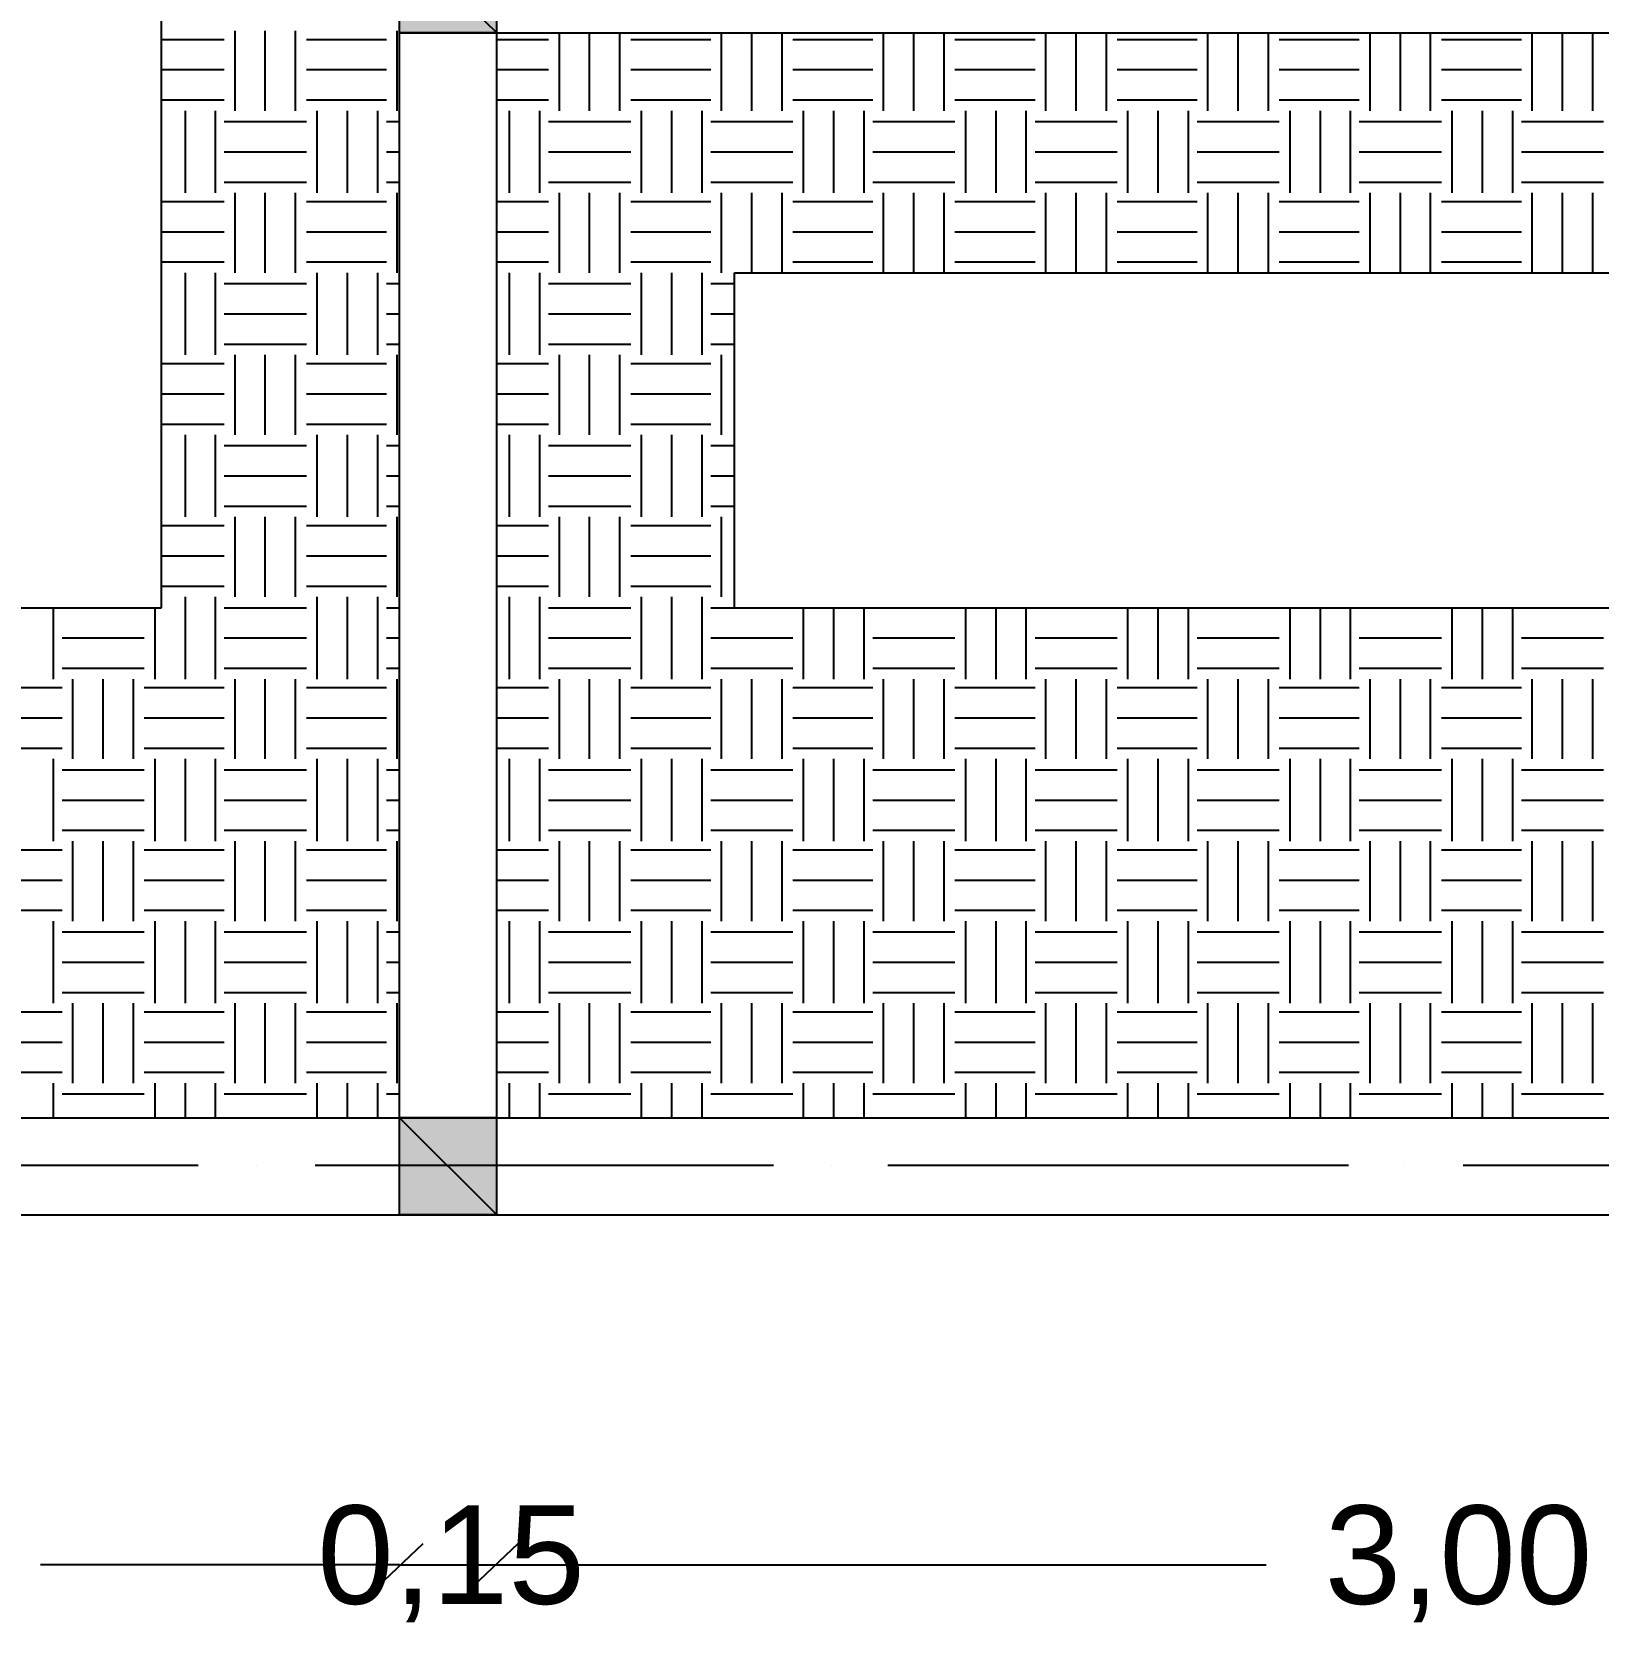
# Model space of a CAD drawing. Header units: millimetres. Extents: x 3504 to 3889, y 1729 to 1927.
# Drawn here: x 3564.83 to 3595.5, y 1728.92 to 1760.08 of the extents above; entities that cross this region are included whole.
import ezdxf

# ---------------------------------------------------------------- set-up
doc = ezdxf.new("R2010")
doc.units = ezdxf.units.MM
doc.styles.add('Arial$001H0', font='arial.ttf')

msp = doc.modelspace()

# ---------------------------------------------------------------- hatches: boundary and pattern name
at = {"true_color": 0x000000}
h = msp.add_hatch(color=18, dxfattribs=at)
h.paths.add_polyline_path([(3573.933, 1761.919), (3572.028, 1761.919), (3573.933, 1760.056)])
h.paths.add_polyline_path([(3572.028, 1761.919), (3573.933, 1760.056), (3572.028, 1760.056)])
h = msp.add_hatch(color=18, dxfattribs=at)
h.paths.add_polyline_path([(3573.933, 1738.805), (3572.028, 1738.805), (3573.933, 1736.9)])
h.paths.add_polyline_path([(3572.028, 1738.805), (3573.933, 1736.9), (3572.028, 1736.9)])

# ---------------------------------------------------------------- linework, layer by layer
at = {"color": 18, "linetype": 'Continuous', "lineweight": -2, "true_color": 0x000000}
for p, q in [((3567.371, 1748.795), (3567.371, 1781.604)), ((3572.028, 1736.9), (3572.028, 1761.919)), ((3573.933, 1736.9), (3573.933, 1761.919)), ((3568.81, 1758.532), (3568.81, 1760.098)), ((3569.403, 1758.532), (3569.403, 1760.098)), ((3569.996, 1758.532), (3569.996, 1760.098)), ((3571.985, 1758.532), (3571.985, 1760.098)), ((3572.028, 1760.056), (3705.166, 1760.056)), ((3575.16, 1758.532), (3575.16, 1760.056)), ((3575.753, 1758.532), (3575.753, 1760.056)), ((3576.346, 1758.532), (3576.346, 1760.056)), ((3578.335, 1758.532), (3578.335, 1760.056)), ((3578.928, 1758.532), (3578.928, 1760.056)), ((3579.521, 1758.532), (3579.521, 1760.056)), ((3581.51, 1758.532), (3581.51, 1760.056)), ((3582.103, 1758.532), (3582.103, 1760.056)), ((3582.696, 1758.532), (3582.696, 1760.056)), ((3584.685, 1758.532), (3584.685, 1760.056)), ((3585.278, 1758.532), (3585.278, 1760.056)), ((3585.871, 1758.532), (3585.871, 1760.056)), ((3587.86, 1758.532), (3587.86, 1760.056)), ((3588.453, 1758.532), (3588.453, 1760.056)), ((3589.046, 1758.532), (3589.046, 1760.056)), ((3591.035, 1758.532), (3591.035, 1760.056)), ((3591.628, 1758.532), (3591.628, 1760.056)), ((3592.221, 1758.532), (3592.221, 1760.056)), ((3594.21, 1758.532), (3594.21, 1760.056)), ((3594.803, 1758.532), (3594.803, 1760.056)), ((3595.396, 1758.532), (3595.396, 1760.056)), ((3567.371, 1759.929), (3568.599, 1759.929)), ((3570.207, 1759.929), (3571.774, 1759.929)), ((3573.933, 1759.929), (3574.949, 1759.929)), ((3576.557, 1759.929), (3578.124, 1759.929)), ((3579.732, 1759.929), (3581.299, 1759.929)), ((3582.907, 1759.929), (3584.474, 1759.929)), ((3586.082, 1759.929), (3587.649, 1759.929)), ((3589.257, 1759.929), (3590.824, 1759.929)), ((3592.432, 1759.929), (3593.999, 1759.929)), ((3567.371, 1759.336), (3568.599, 1759.336)), ((3570.207, 1759.336), (3571.774, 1759.336)), ((3573.933, 1759.336), (3574.949, 1759.336)), ((3576.557, 1759.336), (3578.124, 1759.336)), ((3579.732, 1759.336), (3581.299, 1759.336)), ((3582.907, 1759.336), (3584.474, 1759.336)), ((3586.082, 1759.336), (3587.649, 1759.336)), ((3589.257, 1759.336), (3590.824, 1759.336)), ((3592.432, 1759.336), (3593.999, 1759.336)), ((3567.371, 1758.744), (3568.599, 1758.744)), ((3567.837, 1756.923), (3567.837, 1758.532)), ((3568.429, 1756.923), (3568.429, 1758.532)), ((3570.207, 1758.744), (3571.774, 1758.744)), ((3570.419, 1756.923), (3570.419, 1758.532)), ((3571.012, 1756.923), (3571.012, 1758.532)), ((3571.604, 1756.923), (3571.604, 1758.532)), ((3573.933, 1758.744), (3574.949, 1758.744)), ((3574.187, 1756.923), (3574.187, 1758.532)), ((3574.779, 1756.923), (3574.779, 1758.532)), ((3576.557, 1758.744), (3578.124, 1758.744)), ((3576.769, 1756.923), (3576.769, 1758.532)), ((3577.362, 1756.923), (3577.362, 1758.532)), ((3577.954, 1756.923), (3577.954, 1758.532)), ((3579.732, 1758.744), (3581.299, 1758.744)), ((3579.944, 1756.923), (3579.944, 1758.532)), ((3580.537, 1756.923), (3580.537, 1758.532)), ((3581.129, 1756.923), (3581.129, 1758.532)), ((3582.907, 1758.744), (3584.474, 1758.744)), ((3583.119, 1756.923), (3583.119, 1758.532)), ((3583.712, 1756.923), (3583.712, 1758.532)), ((3584.304, 1756.923), (3584.304, 1758.532)), ((3586.082, 1758.744), (3587.649, 1758.744)), ((3586.294, 1756.923), (3586.294, 1758.532)), ((3586.887, 1756.923), (3586.887, 1758.532)), ((3587.479, 1756.923), (3587.479, 1758.532)), ((3589.257, 1758.744), (3590.824, 1758.744)), ((3589.469, 1756.923), (3589.469, 1758.532)), ((3590.062, 1756.923), (3590.062, 1758.532)), ((3590.654, 1756.923), (3590.654, 1758.532)), ((3592.432, 1758.744), (3593.999, 1758.744)), ((3592.644, 1756.923), (3592.644, 1758.532)), ((3593.237, 1756.923), (3593.237, 1758.532)), ((3593.829, 1756.923), (3593.829, 1758.532)), ((3568.599, 1758.32), (3570.207, 1758.32)), ((3571.774, 1758.32), (3572.028, 1758.32)), ((3574.949, 1758.32), (3576.557, 1758.32)), ((3578.124, 1758.32), (3579.732, 1758.32)), ((3581.299, 1758.32), (3582.907, 1758.32)), ((3584.474, 1758.32), (3586.082, 1758.32)), ((3587.649, 1758.32), (3589.257, 1758.32)), ((3590.824, 1758.32), (3592.432, 1758.32)), ((3593.999, 1758.32), (3595.607, 1758.32)), ((3568.599, 1757.728), (3570.207, 1757.728)), ((3571.774, 1757.728), (3572.028, 1757.728)), ((3574.949, 1757.728), (3576.557, 1757.728)), ((3578.124, 1757.728), (3579.732, 1757.728)), ((3581.299, 1757.728), (3582.907, 1757.728)), ((3584.474, 1757.728), (3586.082, 1757.728)), ((3587.649, 1757.728), (3589.257, 1757.728)), ((3590.824, 1757.728), (3592.432, 1757.728)), ((3593.999, 1757.728), (3595.607, 1757.728)), ((3568.599, 1757.135), (3570.207, 1757.135)), ((3568.81, 1755.357), (3568.81, 1756.923)), ((3569.403, 1755.357), (3569.403, 1756.923)), ((3569.996, 1755.357), (3569.996, 1756.923)), ((3571.774, 1757.135), (3572.028, 1757.135)), ((3571.985, 1755.357), (3571.985, 1756.923)), ((3574.949, 1757.135), (3576.557, 1757.135)), ((3575.16, 1755.357), (3575.16, 1756.923)), ((3575.753, 1755.357), (3575.753, 1756.923)), ((3576.346, 1755.357), (3576.346, 1756.923)), ((3578.124, 1757.135), (3579.732, 1757.135)), ((3578.335, 1755.357), (3578.335, 1756.923)), ((3578.928, 1755.357), (3578.928, 1756.923)), ((3579.521, 1755.357), (3579.521, 1756.923)), ((3581.299, 1757.135), (3582.907, 1757.135)), ((3581.51, 1755.357), (3581.51, 1756.923)), ((3582.103, 1755.357), (3582.103, 1756.923)), ((3582.696, 1755.357), (3582.696, 1756.923)), ((3584.474, 1757.135), (3586.082, 1757.135)), ((3584.685, 1755.357), (3584.685, 1756.923)), ((3585.278, 1755.357), (3585.278, 1756.923)), ((3585.871, 1755.357), (3585.871, 1756.923)), ((3587.649, 1757.135), (3589.257, 1757.135)), ((3587.86, 1755.357), (3587.86, 1756.923)), ((3588.453, 1755.357), (3588.453, 1756.923)), ((3589.046, 1755.357), (3589.046, 1756.923)), ((3590.824, 1757.135), (3592.432, 1757.135)), ((3591.035, 1755.357), (3591.035, 1756.923)), ((3591.628, 1755.357), (3591.628, 1756.923)), ((3592.221, 1755.357), (3592.221, 1756.923)), ((3593.999, 1757.135), (3595.607, 1757.135)), ((3594.21, 1755.357), (3594.21, 1756.923)), ((3594.803, 1755.357), (3594.803, 1756.923)), ((3595.396, 1755.357), (3595.396, 1756.923)), ((3567.371, 1756.754), (3568.599, 1756.754)), ((3570.207, 1756.754), (3571.774, 1756.754)), ((3573.933, 1756.754), (3574.949, 1756.754)), ((3576.557, 1756.754), (3578.124, 1756.754)), ((3579.732, 1756.754), (3581.299, 1756.754)), ((3582.907, 1756.754), (3584.474, 1756.754)), ((3586.082, 1756.754), (3587.649, 1756.754)), ((3589.257, 1756.754), (3590.824, 1756.754)), ((3592.432, 1756.754), (3593.999, 1756.754)), ((3567.371, 1756.161), (3568.599, 1756.161)), ((3570.207, 1756.161), (3571.774, 1756.161)), ((3573.933, 1756.161), (3574.949, 1756.161)), ((3576.557, 1756.161), (3578.124, 1756.161)), ((3579.732, 1756.161), (3581.299, 1756.161)), ((3582.907, 1756.161), (3584.474, 1756.161)), ((3586.082, 1756.161), (3587.649, 1756.161)), ((3589.257, 1756.161), (3590.824, 1756.161)), ((3592.432, 1756.161), (3593.999, 1756.161)), ((3567.371, 1755.569), (3568.599, 1755.569)), ((3567.837, 1753.748), (3567.837, 1755.357)), ((3568.429, 1753.748), (3568.429, 1755.357)), ((3570.207, 1755.569), (3571.774, 1755.569)), ((3570.419, 1753.748), (3570.419, 1755.357)), ((3571.012, 1753.748), (3571.012, 1755.357)), ((3571.604, 1753.748), (3571.604, 1755.357)), ((3573.933, 1755.569), (3574.949, 1755.569)), ((3574.187, 1753.748), (3574.187, 1755.357)), ((3574.779, 1753.748), (3574.779, 1755.357)), ((3576.557, 1755.569), (3578.124, 1755.569)), ((3576.769, 1753.748), (3576.769, 1755.357)), ((3577.362, 1753.748), (3577.362, 1755.357)), ((3577.954, 1753.748), (3577.954, 1755.357)), ((3578.589, 1755.357), (3661.732, 1755.357)), ((3578.589, 1748.795), (3578.589, 1755.357)), ((3579.732, 1755.569), (3581.299, 1755.569)), ((3582.907, 1755.569), (3584.474, 1755.569)), ((3586.082, 1755.569), (3587.649, 1755.569)), ((3589.257, 1755.569), (3590.824, 1755.569)), ((3592.432, 1755.569), (3593.999, 1755.569)), ((3568.599, 1755.145), (3570.207, 1755.145)), ((3571.774, 1755.145), (3572.028, 1755.145)), ((3574.949, 1755.145), (3576.557, 1755.145)), ((3578.124, 1755.145), (3578.589, 1755.145)), ((3568.599, 1754.553), (3570.207, 1754.553)), ((3571.774, 1754.553), (3572.028, 1754.553)), ((3574.949, 1754.553), (3576.557, 1754.553)), ((3578.124, 1754.553), (3578.589, 1754.553)), ((3568.599, 1753.96), (3570.207, 1753.96)), ((3571.774, 1753.96), (3572.028, 1753.96)), ((3574.949, 1753.96), (3576.557, 1753.96)), ((3578.124, 1753.96), (3578.589, 1753.96)), ((3567.371, 1753.579), (3568.599, 1753.579)), ((3568.81, 1752.182), (3568.81, 1753.748)), ((3569.403, 1752.182), (3569.403, 1753.748)), ((3569.996, 1752.182), (3569.996, 1753.748)), ((3570.207, 1753.579), (3571.774, 1753.579)), ((3571.985, 1752.182), (3571.985, 1753.748)), ((3573.933, 1753.579), (3574.949, 1753.579)), ((3575.16, 1752.182), (3575.16, 1753.748)), ((3575.753, 1752.182), (3575.753, 1753.748)), ((3576.346, 1752.182), (3576.346, 1753.748)), ((3576.557, 1753.579), (3578.124, 1753.579)), ((3578.335, 1752.182), (3578.335, 1753.748)), ((3567.371, 1752.986), (3568.599, 1752.986)), ((3570.207, 1752.986), (3571.774, 1752.986)), ((3573.933, 1752.986), (3574.949, 1752.986)), ((3576.557, 1752.986), (3578.124, 1752.986)), ((3567.371, 1752.394), (3568.599, 1752.394)), ((3570.207, 1752.394), (3571.774, 1752.394)), ((3573.933, 1752.394), (3574.949, 1752.394)), ((3576.557, 1752.394), (3578.124, 1752.394)), ((3567.837, 1750.573), (3567.837, 1752.182)), ((3568.429, 1750.573), (3568.429, 1752.182)), ((3568.599, 1751.97), (3570.207, 1751.97)), ((3570.419, 1750.573), (3570.419, 1752.182)), ((3571.012, 1750.573), (3571.012, 1752.182)), ((3571.604, 1750.573), (3571.604, 1752.182)), ((3571.774, 1751.97), (3572.028, 1751.97)), ((3574.187, 1750.573), (3574.187, 1752.182)), ((3574.779, 1750.573), (3574.779, 1752.182)), ((3574.949, 1751.97), (3576.557, 1751.97)), ((3576.769, 1750.573), (3576.769, 1752.182)), ((3577.362, 1750.573), (3577.362, 1752.182)), ((3577.954, 1750.573), (3577.954, 1752.182)), ((3578.124, 1751.97), (3578.589, 1751.97)), ((3568.599, 1751.378), (3570.207, 1751.378)), ((3571.774, 1751.378), (3572.028, 1751.378)), ((3574.949, 1751.378), (3576.557, 1751.378)), ((3578.124, 1751.378), (3578.589, 1751.378)), ((3568.599, 1750.785), (3570.207, 1750.785)), ((3571.774, 1750.785), (3572.028, 1750.785)), ((3574.949, 1750.785), (3576.557, 1750.785)), ((3578.124, 1750.785), (3578.589, 1750.785)), ((3567.371, 1750.404), (3568.599, 1750.404)), ((3568.81, 1749.007), (3568.81, 1750.573)), ((3569.403, 1749.007), (3569.403, 1750.573)), ((3569.996, 1749.007), (3569.996, 1750.573)), ((3570.207, 1750.404), (3571.774, 1750.404)), ((3571.985, 1749.007), (3571.985, 1750.573)), ((3573.933, 1750.404), (3574.949, 1750.404)), ((3575.16, 1749.007), (3575.16, 1750.573)), ((3575.753, 1749.007), (3575.753, 1750.573)), ((3576.346, 1749.007), (3576.346, 1750.573)), ((3576.557, 1750.404), (3578.124, 1750.404)), ((3578.335, 1749.007), (3578.335, 1750.573)), ((3567.371, 1749.811), (3568.599, 1749.811)), ((3570.207, 1749.811), (3571.774, 1749.811)), ((3573.933, 1749.811), (3574.949, 1749.811)), ((3576.557, 1749.811), (3578.124, 1749.811)), ((3567.371, 1749.219), (3568.599, 1749.219)), ((3570.207, 1749.219), (3571.774, 1749.219)), ((3573.933, 1749.219), (3574.949, 1749.219)), ((3576.557, 1749.219), (3578.124, 1749.219)), ((3560.809, 1748.795), (3567.371, 1748.795)), ((3565.254, 1747.398), (3565.254, 1748.795)), ((3567.244, 1747.398), (3567.244, 1748.795)), ((3567.837, 1747.398), (3567.837, 1749.007)), ((3568.429, 1747.398), (3568.429, 1749.007)), ((3568.599, 1748.795), (3570.207, 1748.795)), ((3570.419, 1747.398), (3570.419, 1749.007)), ((3571.012, 1747.398), (3571.012, 1749.007)), ((3571.604, 1747.398), (3571.604, 1749.007)), ((3571.774, 1748.795), (3572.028, 1748.795)), ((3574.187, 1747.398), (3574.187, 1749.007)), ((3574.779, 1747.398), (3574.779, 1749.007)), ((3574.949, 1748.795), (3576.557, 1748.795)), ((3576.769, 1747.398), (3576.769, 1749.007)), ((3577.362, 1747.398), (3577.362, 1749.007)), ((3577.954, 1747.398), (3577.954, 1749.007)), ((3578.124, 1748.795), (3578.589, 1748.795)), ((3578.589, 1748.795), (3661.732, 1748.795)), ((3579.944, 1747.398), (3579.944, 1748.795)), ((3580.537, 1747.398), (3580.537, 1748.795)), ((3581.129, 1747.398), (3581.129, 1748.795)), ((3583.119, 1747.398), (3583.119, 1748.795)), ((3583.712, 1747.398), (3583.712, 1748.795)), ((3584.304, 1747.398), (3584.304, 1748.795)), ((3586.294, 1747.398), (3586.294, 1748.795)), ((3586.887, 1747.398), (3586.887, 1748.795)), ((3587.479, 1747.398), (3587.479, 1748.795)), ((3589.469, 1747.398), (3589.469, 1748.795)), ((3590.062, 1747.398), (3590.062, 1748.795)), ((3590.654, 1747.398), (3590.654, 1748.795)), ((3592.644, 1747.398), (3592.644, 1748.795)), ((3593.237, 1747.398), (3593.237, 1748.795)), ((3593.829, 1747.398), (3593.829, 1748.795)), ((3565.424, 1748.203), (3567.032, 1748.203)), ((3568.599, 1748.203), (3570.207, 1748.203)), ((3571.774, 1748.203), (3572.028, 1748.203)), ((3574.949, 1748.203), (3576.557, 1748.203)), ((3578.124, 1748.203), (3579.732, 1748.203)), ((3581.299, 1748.203), (3582.907, 1748.203)), ((3584.474, 1748.203), (3586.082, 1748.203)), ((3587.649, 1748.203), (3589.257, 1748.203)), ((3590.824, 1748.203), (3592.432, 1748.203)), ((3593.999, 1748.203), (3595.607, 1748.203)), ((3565.424, 1747.61), (3567.032, 1747.61)), ((3568.599, 1747.61), (3570.207, 1747.61)), ((3571.774, 1747.61), (3572.028, 1747.61)), ((3574.949, 1747.61), (3576.557, 1747.61)), ((3578.124, 1747.61), (3579.732, 1747.61)), ((3581.299, 1747.61), (3582.907, 1747.61)), ((3584.474, 1747.61), (3586.082, 1747.61)), ((3587.649, 1747.61), (3589.257, 1747.61)), ((3590.824, 1747.61), (3592.432, 1747.61)), ((3593.999, 1747.61), (3595.607, 1747.61)), ((3565.635, 1745.832), (3565.635, 1747.398)), ((3566.228, 1745.832), (3566.228, 1747.398)), ((3566.821, 1745.832), (3566.821, 1747.398)), ((3568.81, 1745.832), (3568.81, 1747.398)), ((3569.403, 1745.832), (3569.403, 1747.398)), ((3569.996, 1745.832), (3569.996, 1747.398)), ((3571.985, 1745.832), (3571.985, 1747.398)), ((3575.16, 1745.832), (3575.16, 1747.398)), ((3575.753, 1745.832), (3575.753, 1747.398)), ((3576.346, 1745.832), (3576.346, 1747.398)), ((3578.335, 1745.832), (3578.335, 1747.398)), ((3578.928, 1745.832), (3578.928, 1747.398)), ((3579.521, 1745.832), (3579.521, 1747.398)), ((3581.51, 1745.832), (3581.51, 1747.398)), ((3582.103, 1745.832), (3582.103, 1747.398)), ((3582.696, 1745.832), (3582.696, 1747.398)), ((3584.685, 1745.832), (3584.685, 1747.398)), ((3585.278, 1745.832), (3585.278, 1747.398)), ((3585.871, 1745.832), (3585.871, 1747.398)), ((3587.86, 1745.832), (3587.86, 1747.398)), ((3588.453, 1745.832), (3588.453, 1747.398)), ((3589.046, 1745.832), (3589.046, 1747.398)), ((3591.035, 1745.832), (3591.035, 1747.398)), ((3591.628, 1745.832), (3591.628, 1747.398)), ((3592.221, 1745.832), (3592.221, 1747.398)), ((3594.21, 1745.832), (3594.21, 1747.398)), ((3594.803, 1745.832), (3594.803, 1747.398)), ((3595.396, 1745.832), (3595.396, 1747.398)), ((3563.857, 1747.229), (3565.424, 1747.229)), ((3567.032, 1747.229), (3568.599, 1747.229)), ((3570.207, 1747.229), (3571.774, 1747.229)), ((3573.933, 1747.229), (3574.949, 1747.229)), ((3576.557, 1747.229), (3578.124, 1747.229)), ((3579.732, 1747.229), (3581.299, 1747.229)), ((3582.907, 1747.229), (3584.474, 1747.229)), ((3586.082, 1747.229), (3587.649, 1747.229)), ((3589.257, 1747.229), (3590.824, 1747.229)), ((3592.432, 1747.229), (3593.999, 1747.229)), ((3563.857, 1746.636), (3565.424, 1746.636)), ((3567.032, 1746.636), (3568.599, 1746.636)), ((3570.207, 1746.636), (3571.774, 1746.636)), ((3573.933, 1746.636), (3574.949, 1746.636)), ((3576.557, 1746.636), (3578.124, 1746.636)), ((3579.732, 1746.636), (3581.299, 1746.636)), ((3582.907, 1746.636), (3584.474, 1746.636)), ((3586.082, 1746.636), (3587.649, 1746.636)), ((3589.257, 1746.636), (3590.824, 1746.636)), ((3592.432, 1746.636), (3593.999, 1746.636)), ((3563.857, 1746.044), (3565.424, 1746.044)), ((3567.032, 1746.044), (3568.599, 1746.044)), ((3570.207, 1746.044), (3571.774, 1746.044)), ((3573.933, 1746.044), (3574.949, 1746.044)), ((3576.557, 1746.044), (3578.124, 1746.044)), ((3579.732, 1746.044), (3581.299, 1746.044)), ((3582.907, 1746.044), (3584.474, 1746.044)), ((3586.082, 1746.044), (3587.649, 1746.044)), ((3589.257, 1746.044), (3590.824, 1746.044)), ((3592.432, 1746.044), (3593.999, 1746.044)), ((3565.254, 1744.223), (3565.254, 1745.832)), ((3567.244, 1744.223), (3567.244, 1745.832)), ((3567.837, 1744.223), (3567.837, 1745.832)), ((3568.429, 1744.223), (3568.429, 1745.832)), ((3570.419, 1744.223), (3570.419, 1745.832)), ((3571.012, 1744.223), (3571.012, 1745.832)), ((3571.604, 1744.223), (3571.604, 1745.832)), ((3574.187, 1744.223), (3574.187, 1745.832)), ((3574.779, 1744.223), (3574.779, 1745.832)), ((3576.769, 1744.223), (3576.769, 1745.832)), ((3577.362, 1744.223), (3577.362, 1745.832)), ((3577.954, 1744.223), (3577.954, 1745.832)), ((3579.944, 1744.223), (3579.944, 1745.832)), ((3580.537, 1744.223), (3580.537, 1745.832)), ((3581.129, 1744.223), (3581.129, 1745.832)), ((3583.119, 1744.223), (3583.119, 1745.832)), ((3583.712, 1744.223), (3583.712, 1745.832)), ((3584.304, 1744.223), (3584.304, 1745.832)), ((3586.294, 1744.223), (3586.294, 1745.832)), ((3586.887, 1744.223), (3586.887, 1745.832)), ((3587.479, 1744.223), (3587.479, 1745.832)), ((3589.469, 1744.223), (3589.469, 1745.832)), ((3590.062, 1744.223), (3590.062, 1745.832)), ((3590.654, 1744.223), (3590.654, 1745.832)), ((3592.644, 1744.223), (3592.644, 1745.832)), ((3593.237, 1744.223), (3593.237, 1745.832)), ((3593.829, 1744.223), (3593.829, 1745.832)), ((3565.424, 1745.62), (3567.032, 1745.62)), ((3568.599, 1745.62), (3570.207, 1745.62)), ((3571.774, 1745.62), (3572.028, 1745.62)), ((3574.949, 1745.62), (3576.557, 1745.62)), ((3578.124, 1745.62), (3579.732, 1745.62)), ((3581.299, 1745.62), (3582.907, 1745.62)), ((3584.474, 1745.62), (3586.082, 1745.62)), ((3587.649, 1745.62), (3589.257, 1745.62)), ((3590.824, 1745.62), (3592.432, 1745.62)), ((3593.999, 1745.62), (3595.607, 1745.62)), ((3565.424, 1745.028), (3567.032, 1745.028)), ((3568.599, 1745.028), (3570.207, 1745.028)), ((3571.774, 1745.028), (3572.028, 1745.028)), ((3574.949, 1745.028), (3576.557, 1745.028)), ((3578.124, 1745.028), (3579.732, 1745.028)), ((3581.299, 1745.028), (3582.907, 1745.028)), ((3584.474, 1745.028), (3586.082, 1745.028)), ((3587.649, 1745.028), (3589.257, 1745.028)), ((3590.824, 1745.028), (3592.432, 1745.028)), ((3593.999, 1745.028), (3595.607, 1745.028)), ((3565.424, 1744.435), (3567.032, 1744.435)), ((3568.599, 1744.435), (3570.207, 1744.435)), ((3571.774, 1744.435), (3572.028, 1744.435)), ((3574.949, 1744.435), (3576.557, 1744.435)), ((3578.124, 1744.435), (3579.732, 1744.435)), ((3581.299, 1744.435), (3582.907, 1744.435)), ((3584.474, 1744.435), (3586.082, 1744.435)), ((3587.649, 1744.435), (3589.257, 1744.435)), ((3590.824, 1744.435), (3592.432, 1744.435)), ((3593.999, 1744.435), (3595.607, 1744.435)), ((3565.635, 1742.657), (3565.635, 1744.223)), ((3566.228, 1742.657), (3566.228, 1744.223)), ((3566.821, 1742.657), (3566.821, 1744.223)), ((3568.81, 1742.657), (3568.81, 1744.223)), ((3569.403, 1742.657), (3569.403, 1744.223)), ((3569.996, 1742.657), (3569.996, 1744.223)), ((3571.985, 1742.657), (3571.985, 1744.223)), ((3575.16, 1742.657), (3575.16, 1744.223)), ((3575.753, 1742.657), (3575.753, 1744.223)), ((3576.346, 1742.657), (3576.346, 1744.223)), ((3578.335, 1742.657), (3578.335, 1744.223)), ((3578.928, 1742.657), (3578.928, 1744.223)), ((3579.521, 1742.657), (3579.521, 1744.223)), ((3581.51, 1742.657), (3581.51, 1744.223)), ((3582.103, 1742.657), (3582.103, 1744.223)), ((3582.696, 1742.657), (3582.696, 1744.223)), ((3584.685, 1742.657), (3584.685, 1744.223)), ((3585.278, 1742.657), (3585.278, 1744.223)), ((3585.871, 1742.657), (3585.871, 1744.223)), ((3587.86, 1742.657), (3587.86, 1744.223)), ((3588.453, 1742.657), (3588.453, 1744.223)), ((3589.046, 1742.657), (3589.046, 1744.223)), ((3591.035, 1742.657), (3591.035, 1744.223)), ((3591.628, 1742.657), (3591.628, 1744.223)), ((3592.221, 1742.657), (3592.221, 1744.223)), ((3594.21, 1742.657), (3594.21, 1744.223)), ((3594.803, 1742.657), (3594.803, 1744.223)), ((3595.396, 1742.657), (3595.396, 1744.223)), ((3563.857, 1744.054), (3565.424, 1744.054)), ((3567.032, 1744.054), (3568.599, 1744.054)), ((3570.207, 1744.054), (3571.774, 1744.054)), ((3573.933, 1744.054), (3574.949, 1744.054)), ((3576.557, 1744.054), (3578.124, 1744.054)), ((3579.732, 1744.054), (3581.299, 1744.054)), ((3582.907, 1744.054), (3584.474, 1744.054)), ((3586.082, 1744.054), (3587.649, 1744.054)), ((3589.257, 1744.054), (3590.824, 1744.054)), ((3592.432, 1744.054), (3593.999, 1744.054)), ((3563.857, 1743.461), (3565.424, 1743.461)), ((3567.032, 1743.461), (3568.599, 1743.461)), ((3570.207, 1743.461), (3571.774, 1743.461)), ((3573.933, 1743.461), (3574.949, 1743.461)), ((3576.557, 1743.461), (3578.124, 1743.461)), ((3579.732, 1743.461), (3581.299, 1743.461)), ((3582.907, 1743.461), (3584.474, 1743.461)), ((3586.082, 1743.461), (3587.649, 1743.461)), ((3589.257, 1743.461), (3590.824, 1743.461)), ((3592.432, 1743.461), (3593.999, 1743.461)), ((3563.857, 1742.869), (3565.424, 1742.869)), ((3567.032, 1742.869), (3568.599, 1742.869)), ((3570.207, 1742.869), (3571.774, 1742.869)), ((3573.933, 1742.869), (3574.949, 1742.869)), ((3576.557, 1742.869), (3578.124, 1742.869)), ((3579.732, 1742.869), (3581.299, 1742.869)), ((3582.907, 1742.869), (3584.474, 1742.869)), ((3586.082, 1742.869), (3587.649, 1742.869)), ((3589.257, 1742.869), (3590.824, 1742.869)), ((3592.432, 1742.869), (3593.999, 1742.869)), ((3565.254, 1741.048), (3565.254, 1742.657)), ((3567.244, 1741.048), (3567.244, 1742.657)), ((3567.837, 1741.048), (3567.837, 1742.657)), ((3568.429, 1741.048), (3568.429, 1742.657)), ((3570.419, 1741.048), (3570.419, 1742.657)), ((3571.012, 1741.048), (3571.012, 1742.657)), ((3571.604, 1741.048), (3571.604, 1742.657)), ((3574.187, 1741.048), (3574.187, 1742.657)), ((3574.779, 1741.048), (3574.779, 1742.657)), ((3576.769, 1741.048), (3576.769, 1742.657)), ((3577.362, 1741.048), (3577.362, 1742.657)), ((3577.954, 1741.048), (3577.954, 1742.657)), ((3579.944, 1741.048), (3579.944, 1742.657)), ((3580.537, 1741.048), (3580.537, 1742.657)), ((3581.129, 1741.048), (3581.129, 1742.657)), ((3583.119, 1741.048), (3583.119, 1742.657)), ((3583.712, 1741.048), (3583.712, 1742.657)), ((3584.304, 1741.048), (3584.304, 1742.657)), ((3586.294, 1741.048), (3586.294, 1742.657)), ((3586.887, 1741.048), (3586.887, 1742.657)), ((3587.479, 1741.048), (3587.479, 1742.657)), ((3589.469, 1741.048), (3589.469, 1742.657)), ((3590.062, 1741.048), (3590.062, 1742.657)), ((3590.654, 1741.048), (3590.654, 1742.657)), ((3592.644, 1741.048), (3592.644, 1742.657)), ((3593.237, 1741.048), (3593.237, 1742.657)), ((3593.829, 1741.048), (3593.829, 1742.657)), ((3565.424, 1742.445), (3567.032, 1742.445)), ((3568.599, 1742.445), (3570.207, 1742.445)), ((3571.774, 1742.445), (3572.028, 1742.445)), ((3574.949, 1742.445), (3576.557, 1742.445)), ((3578.124, 1742.445), (3579.732, 1742.445)), ((3581.299, 1742.445), (3582.907, 1742.445)), ((3584.474, 1742.445), (3586.082, 1742.445)), ((3587.649, 1742.445), (3589.257, 1742.445)), ((3590.824, 1742.445), (3592.432, 1742.445)), ((3593.999, 1742.445), (3595.607, 1742.445)), ((3565.424, 1741.853), (3567.032, 1741.853)), ((3568.599, 1741.853), (3570.207, 1741.853)), ((3571.774, 1741.853), (3572.028, 1741.853)), ((3574.949, 1741.853), (3576.557, 1741.853)), ((3578.124, 1741.853), (3579.732, 1741.853)), ((3581.299, 1741.853), (3582.907, 1741.853)), ((3584.474, 1741.853), (3586.082, 1741.853)), ((3587.649, 1741.853), (3589.257, 1741.853)), ((3590.824, 1741.853), (3592.432, 1741.853)), ((3593.999, 1741.853), (3595.607, 1741.853)), ((3565.424, 1741.26), (3567.032, 1741.26)), ((3565.635, 1739.482), (3565.635, 1741.048)), ((3566.228, 1739.482), (3566.228, 1741.048)), ((3566.821, 1739.482), (3566.821, 1741.048)), ((3568.599, 1741.26), (3570.207, 1741.26)), ((3568.81, 1739.482), (3568.81, 1741.048)), ((3569.403, 1739.482), (3569.403, 1741.048)), ((3569.996, 1739.482), (3569.996, 1741.048)), ((3571.774, 1741.26), (3572.028, 1741.26)), ((3571.985, 1739.482), (3571.985, 1741.048)), ((3574.949, 1741.26), (3576.557, 1741.26)), ((3575.16, 1739.482), (3575.16, 1741.048)), ((3575.753, 1739.482), (3575.753, 1741.048)), ((3576.346, 1739.482), (3576.346, 1741.048)), ((3578.124, 1741.26), (3579.732, 1741.26)), ((3578.335, 1739.482), (3578.335, 1741.048)), ((3578.928, 1739.482), (3578.928, 1741.048)), ((3579.521, 1739.482), (3579.521, 1741.048)), ((3581.299, 1741.26), (3582.907, 1741.26)), ((3581.51, 1739.482), (3581.51, 1741.048)), ((3582.103, 1739.482), (3582.103, 1741.048)), ((3582.696, 1739.482), (3582.696, 1741.048)), ((3584.474, 1741.26), (3586.082, 1741.26)), ((3584.685, 1739.482), (3584.685, 1741.048)), ((3585.278, 1739.482), (3585.278, 1741.048)), ((3585.871, 1739.482), (3585.871, 1741.048)), ((3587.649, 1741.26), (3589.257, 1741.26)), ((3587.86, 1739.482), (3587.86, 1741.048)), ((3588.453, 1739.482), (3588.453, 1741.048)), ((3589.046, 1739.482), (3589.046, 1741.048)), ((3590.824, 1741.26), (3592.432, 1741.26)), ((3591.035, 1739.482), (3591.035, 1741.048)), ((3591.628, 1739.482), (3591.628, 1741.048)), ((3592.221, 1739.482), (3592.221, 1741.048)), ((3593.999, 1741.26), (3595.607, 1741.26)), ((3594.21, 1739.482), (3594.21, 1741.048)), ((3594.803, 1739.482), (3594.803, 1741.048)), ((3595.396, 1739.482), (3595.396, 1741.048)), ((3563.857, 1740.879), (3565.424, 1740.879)), ((3567.032, 1740.879), (3568.599, 1740.879)), ((3570.207, 1740.879), (3571.774, 1740.879)), ((3573.933, 1740.879), (3574.949, 1740.879)), ((3576.557, 1740.879), (3578.124, 1740.879)), ((3579.732, 1740.879), (3581.299, 1740.879)), ((3582.907, 1740.879), (3584.474, 1740.879)), ((3586.082, 1740.879), (3587.649, 1740.879)), ((3589.257, 1740.879), (3590.824, 1740.879)), ((3592.432, 1740.879), (3593.999, 1740.879)), ((3563.857, 1740.286), (3565.424, 1740.286)), ((3567.032, 1740.286), (3568.599, 1740.286)), ((3570.207, 1740.286), (3571.774, 1740.286)), ((3573.933, 1740.286), (3574.949, 1740.286)), ((3576.557, 1740.286), (3578.124, 1740.286)), ((3579.732, 1740.286), (3581.299, 1740.286)), ((3582.907, 1740.286), (3584.474, 1740.286)), ((3586.082, 1740.286), (3587.649, 1740.286)), ((3589.257, 1740.286), (3590.824, 1740.286)), ((3592.432, 1740.286), (3593.999, 1740.286)), ((3563.857, 1739.694), (3565.424, 1739.694)), ((3565.254, 1738.805), (3565.254, 1739.482)), ((3567.032, 1739.694), (3568.599, 1739.694)), ((3567.244, 1738.805), (3567.244, 1739.482)), ((3567.837, 1738.805), (3567.837, 1739.482)), ((3568.429, 1738.805), (3568.429, 1739.482)), ((3570.207, 1739.694), (3571.774, 1739.694)), ((3570.419, 1738.805), (3570.419, 1739.482)), ((3571.012, 1738.805), (3571.012, 1739.482)), ((3571.604, 1738.805), (3571.604, 1739.482)), ((3573.933, 1739.694), (3574.949, 1739.694)), ((3574.187, 1738.805), (3574.187, 1739.482)), ((3574.779, 1738.805), (3574.779, 1739.482)), ((3576.557, 1739.694), (3578.124, 1739.694)), ((3576.769, 1738.805), (3576.769, 1739.482)), ((3577.362, 1738.805), (3577.362, 1739.482)), ((3577.954, 1738.805), (3577.954, 1739.482)), ((3579.732, 1739.694), (3581.299, 1739.694)), ((3579.944, 1738.805), (3579.944, 1739.482)), ((3580.537, 1738.805), (3580.537, 1739.482)), ((3581.129, 1738.805), (3581.129, 1739.482)), ((3582.907, 1739.694), (3584.474, 1739.694)), ((3583.119, 1738.805), (3583.119, 1739.482)), ((3583.712, 1738.805), (3583.712, 1739.482)), ((3584.304, 1738.805), (3584.304, 1739.482)), ((3586.082, 1739.694), (3587.649, 1739.694)), ((3586.294, 1738.805), (3586.294, 1739.482)), ((3586.887, 1738.805), (3586.887, 1739.482)), ((3587.479, 1738.805), (3587.479, 1739.482)), ((3589.257, 1739.694), (3590.824, 1739.694)), ((3589.469, 1738.805), (3589.469, 1739.482)), ((3590.062, 1738.805), (3590.062, 1739.482)), ((3590.654, 1738.805), (3590.654, 1739.482)), ((3592.432, 1739.694), (3593.999, 1739.694)), ((3592.644, 1738.805), (3592.644, 1739.482)), ((3593.237, 1738.805), (3593.237, 1739.482)), ((3593.829, 1738.805), (3593.829, 1739.482)), ((3565.424, 1739.27), (3567.032, 1739.27)), ((3568.599, 1739.27), (3570.207, 1739.27)), ((3571.774, 1739.27), (3572.028, 1739.27)), ((3574.949, 1739.27), (3576.557, 1739.27)), ((3578.124, 1739.27), (3579.732, 1739.27)), ((3581.299, 1739.27), (3582.907, 1739.27)), ((3584.474, 1739.27), (3586.082, 1739.27)), ((3587.649, 1739.27), (3589.257, 1739.27)), ((3590.824, 1739.27), (3592.432, 1739.27)), ((3593.999, 1739.27), (3595.607, 1739.27)), ((3548.914, 1738.805), (3735.773, 1738.805)), ((3559.116, 1737.873), (3568.091, 1737.873)), ((3569.234, 1737.873), (3569.234, 1737.873)), ((3570.377, 1737.873), (3579.351, 1737.873)), ((3580.494, 1737.873), (3580.494, 1737.873)), ((3581.595, 1737.873), (3590.612, 1737.873)), ((3591.713, 1737.873), (3591.713, 1737.873)), ((3592.856, 1737.873), (3601.873, 1737.873)), ((3548.914, 1736.9), (3735.773, 1736.9)), ((3571.604, 1729.618), (3572.493, 1730.465)), ((3571.604, 1729.618), (3572.493, 1730.465)), ((3574.356, 1730.465), (3573.467, 1729.618)), ((3574.356, 1730.465), (3573.467, 1729.618)), ((3572.028, 1730.042), (3565, 1730.042)), ((3572.028, 1730.042), (3571.181, 1730.042)), ((3572.028, 1730.042), (3573.933, 1730.042)), ((3573.933, 1730.042), (3574.779, 1730.042)), ((3573.933, 1730.042), (3589.003, 1730.042))]:
    msp.add_line(p, q, dxfattribs=at)
for points in [[(3573.933, 1761.919), (3572.028, 1761.919), (3573.933, 1760.056)], [(3572.028, 1761.919), (3573.933, 1760.056), (3572.028, 1760.056)], [(3573.933, 1738.805), (3572.028, 1738.805), (3573.933, 1736.9)], [(3572.028, 1738.805), (3573.933, 1736.9), (3572.028, 1736.9)]]:
    msp.add_lwpolyline(points, close=True, dxfattribs=at)

# ---------------------------------------------------------------- texts
at = {"color": 18, "true_color": 0x000000, "style": 'Arial$001H0'}
for s, p in [('0,15', (3570.419, 1729.28)), ('3,00', (3590.146, 1729.28))]:
    msp.add_text(s, height=1.9281, dxfattribs=at).set_placement(p)

doc.saveas('drawing.dxf')
